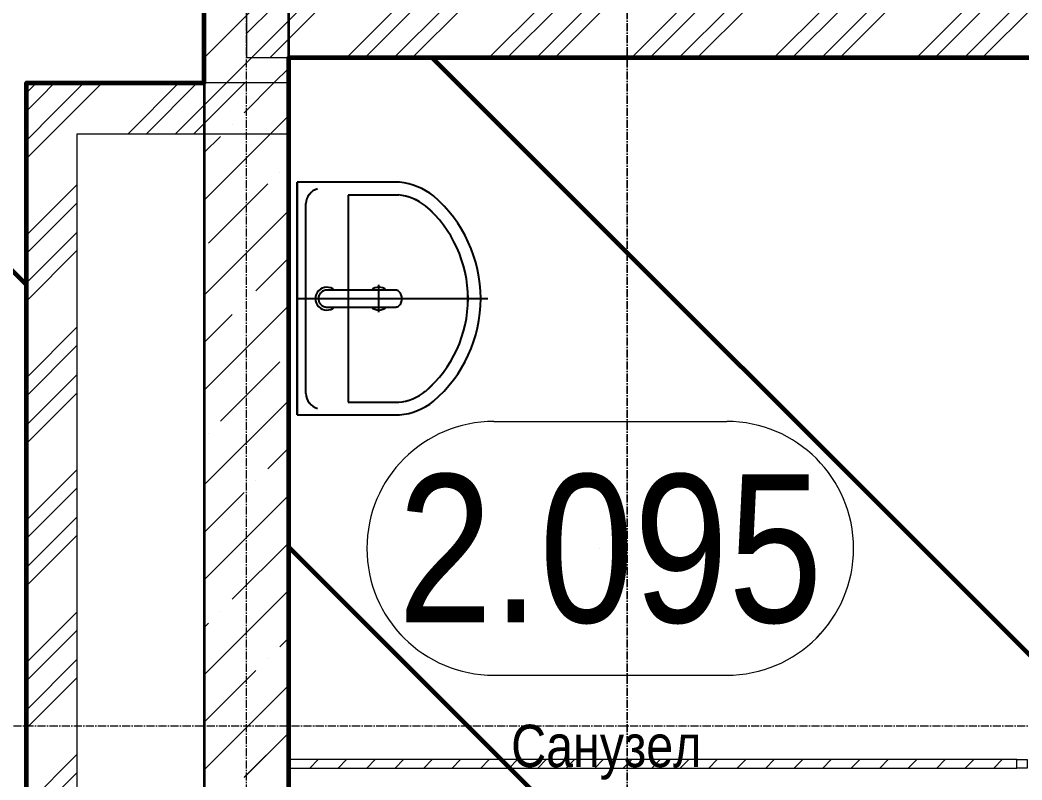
# Model space of a CAD drawing. Header units: millimetres. Extents: x 470010 to 1231400, y -134005 to 421770.
# Drawn here: x 699939 to 702306, y -8839 to -7043 of the extents above; entities that cross this region are included whole.
import ezdxf
from ezdxf.enums import TextEntityAlignment as Align

# ---------------------------------------------------------------- set-up
doc = ezdxf.new("R2010")
doc.units = ezdxf.units.MM
doc.linetypes.add('CENTER2', pattern=[28.575, 19.05, -3.175, 3.175, -3.175])
doc.layers.get('Defpoints').update_dxf_attribs({"color": 140})
for name, color, linetype, lineweight in [('0) шп потолок', 3, 'Continuous', 60), ('АР_Area', 5, 'Continuous', 5), ('АР_Стены ГКЛ', 1, 'Continuous', 15), ('АР_Стены ЖБ', 7, 'Continuous', 35), ('АР_Стены кирпич', 32, 'Continuous', 20), ('АР_Штриховка', 8, 'Continuous', 0), ('Двери кабины', 252, 'Continuous', 0)]:
    doc.layers.add(name, color=color, linetype=linetype, lineweight=lineweight)
doc.layers.add('РД_Оси_100', color=7, linetype='Continuous', lineweight=0, true_color=0x525252)
doc.styles.add('style1', font='ARIALN.TTF')

# ---------------------------------------------------------------- blocks, each defined once
blk = doc.blocks.new('СОШ_2200_АР_ОСИ_М100_28.05.24')
at = {"layer": 'РД_Оси_100', "color": 251, "linetype": 'CENTER2', "true_color": 0x636466}
for p, q in [((27600, -6155), (27600, 139938.679)), ((-5954.958, 84900), (119910, 84900))]:
    blk.add_line(p, q, dxfattribs=at)
blk.add_lwpolyline([(28500, -6155), (28500, 139938.679)], dxfattribs=at)
blk = doc.blocks.new('MOK-МаркаПом_овал_ареал')
for p, q in [((-2.75, 3), (2.75, 3)), ((-2.75, -3), (2.75, -3))]:
    blk.add_line(p, q)
for centre, radius, start, end in [((-2.75, 0), 3, 90, 270), ((2.75, 0), 3, 270, 90), ((-3.75, 0), 3.5, 0, 0.001)]:
    blk.add_arc(centre, radius, start, end)
at = {"color": 0, "style": 'style1'}
blk.add_attdef('АР-ПОМЕЩЕНИЕ:НОМЕР', text='', height=3.5, dxfattribs=at).set_placement((0, 0), align=Align.MIDDLE)
at = {"layer": 'Defpoints', "color": 2, "style": 'style1'}
blk.add_attdef('АР-ПОМЕЩЕНИЕ:НАИМЕНОВАНИЕ', text='', height=1, dxfattribs=at).set_placement((-0.094, -4.814), align=Align.MIDDLE)
blk = doc.blocks.new('A$C9108343f')
at = {"layer": 'АР_Штриховка', "linetype": 'Continuous', "lineweight": 0, "true_color": 0x000000}
h = blk.add_hatch(dxfattribs=at)
h.set_pattern_fill('ANSI32', color=18, scale=25, angle=360, style=0)
h.set_pattern_definition([(45, (-63444.08, -115658.25), (-168.3798, 168.3798), []), (45, (-63331.83, -115658.25), (-168.3798, 168.3798), [])])
h.paths.add_polyline_path([(37705, 93235), (37705, 93355), (37375, 93355), (37295, 93325), (37255, 93235)], flags=0)
h.paths.add_polyline_path([(37255, 93235), (37295, 93325), (37255, 93355), (34755, 93355), (34755, 93235)], flags=0)
h = blk.add_hatch(dxfattribs=at)
h.set_pattern_fill('ANSI32', color=18, scale=25, angle=-360, style=0)
h.set_pattern_definition([(45, (-63444.08, -115658.25), (-168.3798, 168.3798), []), (45, (-63331.83, -115658.25), (-168.3798, 168.3798), [])])
h.paths.add_polyline_path([(34355, 93055), (34235, 93175), (34235, 90155), (34275, 90125), (34355, 90155)], flags=0)
h = blk.add_hatch(dxfattribs=at)
h.set_pattern_fill('ANSI32', color=18, scale=25, style=0)
h.set_pattern_definition([(45, (-63444.08, -115658.25), (-168.3798, 168.3798), []), (45, (-63331.83, -115658.25), (-168.3798, 168.3798), [])])
h.paths.add_polyline_path([(34855, 93055), (34855, 93175), (34235, 93175), (34355, 93055)], flags=0)
h = blk.add_hatch(dxfattribs=at)
h.set_pattern_fill('ANSI31', color=18, scale=15, style=0)
h.set_pattern_definition([(45, (-63444.083, -115658.25), (-33.67596, 33.67596), [])])
h.paths.add_polyline_path([(34855, 91575), (34855, 91555), (36575, 91555), (36575, 91575)], flags=0)
h.paths.add_polyline_path([(37325, 91575), (37325, 91555), (37625, 91555), (37625, 91575)], flags=0)
at = {"color": 18, "true_color": 0x000000}
for p, q in [((34875, 92390), (34875, 92940)), ((35116.7, 92940), (34875, 92940)), ((34875, 92940), (34875, 92390)), ((34875, 92390), (34875, 92940)), ((35116.7, 92940), (34875, 92940)), ((34875, 92940), (34875, 92390)), ((35115.2, 92910), (34995, 92910)), ((34995, 92910), (34995, 92420)), ((35115.2, 92910), (34995, 92910)), ((34995, 92910), (34995, 92420)), ((34895, 92440.3), (34895, 92889.7)), ((34895, 92440.3), (34895, 92889.7)), ((34995, 92420), (35115.2, 92420)), ((34995, 92420), (35115.2, 92420)), ((34875, 92390), (35116.7, 92390)), ((34875, 92390), (35116.7, 92390))]:
    blk.add_line(p, q, dxfattribs=at)
for centre, radius, start, end in [((34934.5, 92886.7), 39.7, 106.881, 175.6479), ((34934.5, 92886.7), 39.7, 106.881, 175.6479), ((35101.7, 92787.1), 153.6, 51.7332, 84.3781), ((35101.7, 92787.1), 153.6, 51.7332, 84.3781), ((35101.7, 92787.1), 123.6, 51.7332, 84.3781), ((35101.7, 92787.1), 123.6, 51.7332, 84.3781), ((34988.8, 92665), 319.7, 310.5997, 49.4003), ((34988.8, 92665), 319.7, 310.5997, 49.4003), ((34988.8, 92665), 289.7, 310.7241, 49.2759), ((34988.8, 92665), 289.7, 310.7241, 49.2759), ((34945, 92665), 27, 47.7946, 312.2054), ((34945, 92665), 27, 47.7946, 312.2054), ((35068, 92665), 27, 47.7946, 132.2054), ((35068, 92665), 27, 47.7946, 132.2054), ((35068, 92665), 27, 227.7946, 312.2054), ((35068, 92665), 27, 227.7946, 312.2054), ((34934.5, 92443.3), 39.7, 184.3521, 253.119), ((34934.5, 92443.3), 39.7, 184.3521, 253.119), ((35101.7, 92542.9), 123.6, 275.6219, 308.2668), ((35101.7, 92542.9), 123.6, 275.6219, 308.2668), ((35101.7, 92542.9), 153.6, 275.6219, 308.2668), ((35101.7, 92542.9), 153.6, 275.6219, 308.2668)]:
    blk.add_arc(centre, radius, start, end, dxfattribs=at)
blk.add_open_spline([(35107.3, 92685), (35108.1, 92685), (35108.9, 92684.9), (35110.6, 92684.6), (35111.4, 92684.3), (35113, 92683.6), (35113.8, 92683.1), (35115.6, 92681.8), (35116.7, 92680.7), (35118.5, 92678.4), (35119.3, 92677.2), (35120.6, 92674.4), (35121.1, 92673), (35121.8, 92670.2), (35122, 92668.7), (35122.2, 92666.6), (35122.3, 92665.8), (35122.3, 92664.4), (35122.2, 92663.7), (35122.1, 92662.3), (35122.1, 92661.5), (35121.7, 92659.1), (35121.2, 92657.3), (35119.9, 92653.9), (35119, 92652.3), (35117.1, 92649.7), (35116.1, 92648.7), (35113.9, 92646.9), (35112.7, 92646.2), (35110.4, 92645.4), (35109.3, 92645.1), (35108.1, 92645), (35108, 92645), (35107.7, 92645), (35107.7, 92645), (35107.5, 92645), (35107.4, 92645), (35107.3, 92645), (35107.3, 92645), (35107.3, 92645), (35107.2, 92645), (35107.2, 92645), (35107.2, 92645), (35107.1, 92645), (35107.1, 92645), (35106.9, 92645), (35106.8, 92645), (35106.6, 92645), (35106.4, 92645), (35105.9, 92645), (35105.5, 92645), (35104.5, 92645), (35103.8, 92645), (35101.6, 92645), (35100.2, 92645), (35095.8, 92645), (35092.8, 92645), (35083.7, 92645), (35077.4, 92645), (35057.6, 92645), (35043.5, 92645), (35025.2, 92645), (35022, 92645), (35012.3, 92645), (35005.6, 92645), (34985.1, 92645), (34970.8, 92645), (34952.8, 92645), (34949.7, 92645), (34946.4, 92645), (34946.2, 92645), (34945.9, 92645), (34945.7, 92645), (34945.5, 92645), (34945.4, 92645), (34945.2, 92645), (34945.2, 92645), (34945.1, 92645), (34945, 92645), (34945, 92645), (34945, 92645), (34945, 92645), (34944.9, 92645), (34944.9, 92645), (34944.9, 92645), (34944.9, 92645), (34944.9, 92645), (34944.8, 92645), (34944.8, 92645), (34944.7, 92645), (34944.6, 92645), (34944.4, 92645), (34944.3, 92645), (34943.9, 92645), (34943.6, 92645), (34942.7, 92645.1), (34942.2, 92645.2), (34940.5, 92645.5), (34939.3, 92645.8), (34937, 92646.6), (34935.9, 92647.1), (34933.7, 92648.4), (34932.7, 92649.2), (34930.8, 92650.9), (34929.9, 92651.8), (34928.3, 92653.8), (34927.7, 92654.9), (34926.5, 92657.1), (34926.1, 92658.3), (34925.4, 92660.6), (34925.2, 92661.7), (34925, 92663.5), (34925, 92664.1), (34925, 92665.1), (34925, 92665.4), (34925, 92666.2), (34925, 92666.6), (34925.1, 92667.7), (34925.2, 92668.5), (34925.7, 92670.7), (34926.2, 92672.2), (34927.6, 92675.1), (34928.5, 92676.4), (34930.5, 92678.9), (34931.7, 92680.1), (34934.3, 92682), (34935.7, 92682.8), (34938.6, 92684), (34940.1, 92684.5), (34941.8, 92684.8), (34942.1, 92684.8), (34942.8, 92684.9), (34943.3, 92684.9), (34943.8, 92685), (34944, 92685), (34944.3, 92685), (34944.5, 92685), (34944.8, 92685), (34944.9, 92685), (34945, 92685), (34945, 92685), (34945, 92685), (34945, 92685), (34945, 92685), (34945, 92685), (34945.1, 92685), (34945.1, 92685), (34945.3, 92685), (34945.4, 92685), (34945.6, 92685), (34945.8, 92685), (34946.3, 92685), (34946.6, 92685), (34947.6, 92685), (34948.3, 92685), (34950.3, 92685), (34951.7, 92685), (34955.7, 92685), (34958.3, 92685), (34966.2, 92685), (34971.4, 92685), (34986.6, 92685), (34996.5, 92685), (35024.9, 92685), (35042.5, 92685), (35076.5, 92685), (35092.7, 92685), (35107.3, 92685)], degree=3, knots=[0, 0, 0, 0, 0.153365, 0.153365, 0.30673, 0.30673, 0.460095, 0.460095, 0.703256, 0.703256, 0.946417, 0.946417, 1.189578, 1.189578, 1.432739, 1.432739, 1.565545, 1.565545, 1.691125, 1.691125, 1.816705, 1.816705, 2.111192, 2.111192, 2.405679, 2.405679, 2.645118, 2.645118, 2.884557, 2.884557, 3.077844, 3.077844, 3.107789, 3.107789, 3.118001, 3.118001, 3.138423, 3.138423, 3.141442, 3.141442, 3.141976, 3.141976, 3.142511, 3.142511, 3.143579, 3.143579, 3.145716, 3.145716, 3.14999, 3.14999, 3.158538, 3.158538, 3.175635, 3.175635, 3.209827, 3.209827, 3.278213, 3.278213, 3.414983, 3.414983, 3.688524, 3.688524, 3.745517, 3.745517, 3.859502, 3.859502, 4.087472, 4.087472, 4.133346, 4.133346, 4.136438, 4.136438, 4.138418, 4.138418, 4.140015, 4.140015, 4.140937, 4.140937, 4.141313, 4.141313, 4.141684, 4.141684, 4.142394, 4.142394, 4.143815, 4.143815, 4.146658, 4.146658, 4.152342, 4.152342, 4.163711, 4.163711, 4.186448, 4.186448, 4.231923, 4.231923, 4.322872, 4.322872, 4.504772, 4.504772, 4.686671, 4.686671, 4.86857, 4.86857, 5.05047, 5.05047, 5.232369, 5.232369, 5.414268, 5.414268, 5.596168, 5.596168, 5.695139, 5.695139, 5.756437, 5.756437, 5.817734, 5.817734, 5.940329, 5.940329, 6.172478, 6.172478, 6.404627, 6.404627, 6.636776, 6.636776, 6.868925, 6.868925, 7.101074, 7.101074, 7.139346, 7.139346, 7.215891, 7.215891, 7.233819, 7.233819, 7.269676, 7.269676, 7.283061, 7.283061, 7.283218, 7.283218, 7.283375, 7.283375, 7.28369, 7.28369, 7.28432, 7.28432, 7.285579, 7.285579, 7.288098, 7.288098, 7.293136, 7.293136, 7.303211, 7.303211, 7.323361, 7.323361, 7.363661, 7.363661, 7.444261, 7.444261, 7.605462, 7.605462, 7.927863, 7.927863, 8.283185, 8.283185, 8.283185, 8.283185], dxfattribs=at)
blk.add_open_spline([(35107.3, 92685), (35108.1, 92685), (35108.9, 92684.9), (35110.6, 92684.6), (35111.4, 92684.3), (35113, 92683.6), (35113.8, 92683.1), (35115.6, 92681.8), (35116.7, 92680.7), (35118.5, 92678.4), (35119.3, 92677.2), (35120.6, 92674.4), (35121.1, 92673), (35121.8, 92670.2), (35122, 92668.7), (35122.2, 92666.6), (35122.3, 92665.8), (35122.3, 92664.4), (35122.2, 92663.7), (35122.1, 92662.3), (35122.1, 92661.5), (35121.7, 92659.1), (35121.2, 92657.3), (35119.9, 92653.9), (35119, 92652.3), (35117.1, 92649.7), (35116.1, 92648.7), (35113.9, 92646.9), (35112.7, 92646.2), (35110.4, 92645.4), (35109.3, 92645.1), (35108.1, 92645), (35108, 92645), (35107.7, 92645), (35107.7, 92645), (35107.5, 92645), (35107.4, 92645), (35107.3, 92645), (35107.3, 92645), (35107.3, 92645), (35107.2, 92645), (35107.2, 92645), (35107.2, 92645), (35107.1, 92645), (35107.1, 92645), (35106.9, 92645), (35106.8, 92645), (35106.6, 92645), (35106.4, 92645), (35105.9, 92645), (35105.5, 92645), (35104.5, 92645), (35103.8, 92645), (35101.6, 92645), (35100.2, 92645), (35095.8, 92645), (35092.8, 92645), (35083.7, 92645), (35077.4, 92645), (35057.6, 92645), (35043.5, 92645), (35025.2, 92645), (35022, 92645), (35012.3, 92645), (35005.6, 92645), (34985.1, 92645), (34970.8, 92645), (34952.8, 92645), (34949.7, 92645), (34946.4, 92645), (34946.2, 92645), (34945.9, 92645), (34945.7, 92645), (34945.5, 92645), (34945.4, 92645), (34945.2, 92645), (34945.2, 92645), (34945.1, 92645), (34945, 92645), (34945, 92645), (34945, 92645), (34945, 92645), (34944.9, 92645), (34944.9, 92645), (34944.9, 92645), (34944.9, 92645), (34944.9, 92645), (34944.8, 92645), (34944.8, 92645), (34944.7, 92645), (34944.6, 92645), (34944.4, 92645), (34944.3, 92645), (34943.9, 92645), (34943.6, 92645), (34942.7, 92645.1), (34942.2, 92645.2), (34940.5, 92645.5), (34939.3, 92645.8), (34937, 92646.6), (34935.9, 92647.1), (34933.7, 92648.4), (34932.7, 92649.2), (34930.8, 92650.9), (34929.9, 92651.8), (34928.3, 92653.8), (34927.7, 92654.9), (34926.5, 92657.1), (34926.1, 92658.3), (34925.4, 92660.6), (34925.2, 92661.7), (34925, 92663.5), (34925, 92664.1), (34925, 92665.1), (34925, 92665.4), (34925, 92666.2), (34925, 92666.6), (34925.1, 92667.7), (34925.2, 92668.5), (34925.7, 92670.7), (34926.2, 92672.2), (34927.6, 92675.1), (34928.5, 92676.4), (34930.5, 92678.9), (34931.7, 92680.1), (34934.3, 92682), (34935.7, 92682.8), (34938.6, 92684), (34940.1, 92684.5), (34941.8, 92684.8), (34942.1, 92684.8), (34942.8, 92684.9), (34943.3, 92684.9), (34943.8, 92685), (34944, 92685), (34944.3, 92685), (34944.5, 92685), (34944.8, 92685), (34944.9, 92685), (34945, 92685), (34945, 92685), (34945, 92685), (34945, 92685), (34945, 92685), (34945, 92685), (34945.1, 92685), (34945.1, 92685), (34945.3, 92685), (34945.4, 92685), (34945.6, 92685), (34945.8, 92685), (34946.3, 92685), (34946.6, 92685), (34947.6, 92685), (34948.3, 92685), (34950.3, 92685), (34951.7, 92685), (34955.7, 92685), (34958.3, 92685), (34966.2, 92685), (34971.4, 92685), (34986.6, 92685), (34996.5, 92685), (35024.9, 92685), (35042.5, 92685), (35076.5, 92685), (35092.7, 92685), (35107.3, 92685)], degree=3, knots=[0, 0, 0, 0, 0.153365, 0.153365, 0.30673, 0.30673, 0.460095, 0.460095, 0.703256, 0.703256, 0.946417, 0.946417, 1.189578, 1.189578, 1.432739, 1.432739, 1.565545, 1.565545, 1.691125, 1.691125, 1.816705, 1.816705, 2.111192, 2.111192, 2.405679, 2.405679, 2.645118, 2.645118, 2.884557, 2.884557, 3.077844, 3.077844, 3.107789, 3.107789, 3.118001, 3.118001, 3.138423, 3.138423, 3.141442, 3.141442, 3.141976, 3.141976, 3.142511, 3.142511, 3.143579, 3.143579, 3.145716, 3.145716, 3.14999, 3.14999, 3.158538, 3.158538, 3.175635, 3.175635, 3.209827, 3.209827, 3.278213, 3.278213, 3.414983, 3.414983, 3.688524, 3.688524, 3.745517, 3.745517, 3.859502, 3.859502, 4.087472, 4.087472, 4.133346, 4.133346, 4.136438, 4.136438, 4.138418, 4.138418, 4.140015, 4.140015, 4.140937, 4.140937, 4.141313, 4.141313, 4.141684, 4.141684, 4.142394, 4.142394, 4.143815, 4.143815, 4.146658, 4.146658, 4.152342, 4.152342, 4.163711, 4.163711, 4.186448, 4.186448, 4.231923, 4.231923, 4.322872, 4.322872, 4.504772, 4.504772, 4.686671, 4.686671, 4.86857, 4.86857, 5.05047, 5.05047, 5.232369, 5.232369, 5.414268, 5.414268, 5.596168, 5.596168, 5.695139, 5.695139, 5.756437, 5.756437, 5.817734, 5.817734, 5.940329, 5.940329, 6.172478, 6.172478, 6.404627, 6.404627, 6.636776, 6.636776, 6.868925, 6.868925, 7.101074, 7.101074, 7.139346, 7.139346, 7.215891, 7.215891, 7.233819, 7.233819, 7.269676, 7.269676, 7.283061, 7.283061, 7.283218, 7.283218, 7.283375, 7.283375, 7.28369, 7.28369, 7.28432, 7.28432, 7.285579, 7.285579, 7.288098, 7.288098, 7.293136, 7.293136, 7.303211, 7.303211, 7.323361, 7.323361, 7.363661, 7.363661, 7.444261, 7.444261, 7.605462, 7.605462, 7.927863, 7.927863, 8.283185, 8.283185, 8.283185, 8.283185], dxfattribs=at)
at = {"layer": '0) шп потолок'}
for points in [[(31555, 95155), (31555, 90155), (34235, 90155), (34235, 93175), (34655, 93175), (34655, 93755), (34555, 93755), (34565, 94155), (34955, 94155), (34955, 94075), (37375, 94075), (37375, 93355), (37705, 93355), (37705, 93235)], [(52415, 90055.3), (47005, 90055), (47003.9, 90205), (46505, 90205), (46505, 90055), (41005, 90043.2), (41005, 90205), (40505, 90205), (40505, 90055), (34955, 90055), (34955, 90205), (34855, 90205), (34855, 93235), (37705, 93235)]]:
    blk.add_lwpolyline(points, dxfattribs=at)
at = {"layer": 'Defpoints', "color": 18, "true_color": 0x000000}
for p, q in [((35068, 92632.6), (35068, 92697.4)), ((35068, 92632.6), (35068, 92697.4)), ((34875, 92665), (35325, 92665)), ((34875, 92665), (35325, 92665))]:
    blk.add_line(p, q, dxfattribs=at)
at = {"layer": 'АР_Стены ГКЛ', "color": 18, "linetype": 'Continuous', "lineweight": 15, "true_color": 0x000000}
for p, q in [((34855, 91575), (34855, 91555)), ((36575, 91575), (34855, 91575)), ((36575, 91555), (36575, 91575)), ((34855, 91555), (36575, 91555))]:
    blk.add_line(p, q, dxfattribs=at)
at = {"layer": 'АР_Стены ЖБ', "color": 18, "linetype": 'Continuous', "lineweight": 35, "true_color": 0x000000}
for p, q in [((34655, 93355), (34655, 93175)), ((34855, 93175), (34855, 93355)), ((34655, 93175), (34655, 90205)), ((34855, 90205), (34855, 93175))]:
    blk.add_line(p, q, dxfattribs=at)
at = {"layer": 'АР_Стены кирпич', "color": 18, "linetype": 'Continuous', "lineweight": 20, "true_color": 0x000000}
for p, q in [((34755, 93355), (34755, 93235)), ((34755, 93235), (37255, 93235)), ((34235, 93175), (34235, 90155)), ((34855, 93175), (34235, 93175)), ((34855, 93055), (34855, 93175)), ((34355, 90155), (34355, 93055)), ((34355, 93055), (34855, 93055))]:
    blk.add_line(p, q, dxfattribs=at)
at = {"layer": 'АР_Штриховка', "color": 18, "linetype": 'Continuous', "lineweight": 5, "true_color": 0x000000}
for p, q in [((34655, 93234.7), (34775.3, 93355)), ((34707.5, 93175), (34855, 93322.4)), ((34819.8, 93175), (34855, 93210.2)), ((34655, 93122.4), (34707.5, 93175)), ((34749.4, 93104.6), (34819.8, 93175)), ((34655, 92897.9), (34855, 93097.9)), ((34721.3, 93076.6), (34721.3, 93076.6)), ((34655, 93010.2), (34693.3, 93048.5)), ((34833.6, 92964.3), (34833.6, 92964.3)), ((34665.2, 92795.9), (34805.5, 92936.3)), ((34655, 92673.4), (34855, 92873.4)), ((34777.5, 92683.7), (34855, 92761.2)), ((34655, 92448.9), (34855, 92648.9)), ((34749.4, 92655.6), (34749.4, 92655.6)), ((34655, 92561.2), (34721.3, 92627.6)), ((34693.3, 92375), (34833.6, 92515.3)), ((34655, 92224.4), (34855, 92424.4)), ((34665.2, 92346.9), (34665.2, 92346.9)), ((34805.5, 92262.7), (34855, 92312.2)), ((34777.5, 92234.7), (34777.5, 92234.7)), ((34655, 92112.2), (34749.4, 92206.6)), ((34655, 91999.9), (34855, 92199.9)), ((34721.3, 91954), (34855, 92087.7)), ((34655, 91775.4), (34855, 91975.4)), ((34693.3, 91926), (34693.3, 91926)), ((34655, 91887.7), (34665.2, 91897.9)), ((34833.6, 91841.8), (34855, 91863.2)), ((34805.5, 91813.7), (34805.5, 91813.7)), ((34655, 91663.2), (34777.5, 91785.7)), ((34655, 91550.9), (34855, 91750.9)), ((34749.4, 91533.1), (34855, 91638.6))]:
    blk.add_line(p, q, dxfattribs=at)
at = {"layer": 'Двери кабины', "color": 18, "linetype": 'Continuous', "lineweight": 0, "true_color": 0x000000}
blk.add_lwpolyline([(36600, 91555), (36575, 91555), (36575, 91575), (36600, 91575)], close=True, dxfattribs=at)
at = {"layer": 'АР_Area', "color": 18, "linetype": 'Continuous', "lineweight": 15, "true_color": 0x000000, "xscale": 100, "yscale": 100, "zscale": 100}
blk.add_blockref('MOK-МаркаПом_овал_ареал', (35614.7, 92074.5), dxfattribs=at).add_auto_attribs({'АР-ПОМЕЩЕНИЕ:НОМЕР': '2.095', 'АР-ПОМЕЩЕНИЕ:НАИМЕНОВАНИЕ': 'Санузел'})
at = {"layer": 'РД_Оси_100'}
blk.add_blockref('СОШ_2200_АР_ОСИ_М100_28.05.24', (7155, 6755), dxfattribs=at)
at = {"layer": 'Defpoints', "color": 18, "true_color": 0x000000, "style": 'style1'}
for p in [(143949.3, 316089.1), (143975, 281639.5), (143890.4, 273244.7), (143840, 264276.8), (143967.8, 254892.4), (12252, 104178.1), (12382.6, 96023.1)]:
    blk.add_attdef('АР-ПОМЕЩЕНИЕ:НАИМЕНОВАНИЕ', text='', height=100, dxfattribs=at).set_placement(p, align=Align.MIDDLE)
at = {"layer": 'Defpoints', "color": 18, "true_color": 0x000000, "style": 'style1', "flags": 8}
for p in [(143951.3, 279099.1), (143848.3, 269251.1), (143875.3, 260094.2), (144049.7, 250824.7), (163419.3, 238153.4), (155897.5, 237966), (183037.2, 237966), (143342.9, 237876.2)]:
    blk.add_attdef('АР-ПОМЕЩЕНИЕ:НАИМЕНОВАНИЕ', text='', height=100, dxfattribs=at).set_placement(p, align=Align.MIDDLE)

msp = doc.modelspace()

# ---------------------------------------------------------------- hatches: boundary and pattern name
at = {"layer": '0) шп потолок', "true_color": 0xf26722}
h = msp.add_hatch(dxfattribs=at)
h.set_pattern_fill('ANSI31', color=30, scale=333, angle=90)
h.paths.add_polyline_path([(699953.57, -7191.242), (700373.57, -7191.242), (700373.57, -6611.242), (700273.57, -6611.242), (700273.57, -6211.242), (700473.57, -6211.242), (700473.57, -5211.242), (697273.57, -5211.242), (697273.57, -10211.242), (699953.57, -10211.242)])
h = msp.add_hatch(dxfattribs=at)
h.set_pattern_fill('ANSI31', color=30, scale=333, angle=90)
h.paths.add_polyline_path([(703343.573, -8431.242), (703343.573, -7331.242), (703343.573, -7131.242), (702973.57, -7131.242), (700573.57, -7131.242), (700573.57, -10161.242), (700673.57, -10161.242), (700673.57, -10311.241), (703343.573, -10311.241)])
at = {"layer": 'АР_Штриховка', "linetype": 'Continuous', "lineweight": 0, "true_color": 0x000000}
h = msp.add_hatch(dxfattribs=at)
h.set_pattern_fill('ANSI32', color=18, scale=25, angle=360, style=0)
h.set_pattern_definition([(45, (602274.53, -216024.5), (-168.3798, 168.3798), []), (45, (602386.78, -216024.5), (-168.3798, 168.3798), [])])
h.paths.add_polyline_path([(703423.573, -7131.242), (703423.573, -7011.242), (703093.57, -7011.242), (703013.57, -7041.242), (702973.57, -7131.242)], flags=0)
h.paths.add_polyline_path([(702973.57, -7131.242), (703013.57, -7041.242), (702973.57, -7011.242), (700473.57, -7011.242), (700473.57, -7131.242)], flags=0)
h = msp.add_hatch(dxfattribs=at)
h.set_pattern_fill('ANSI32', color=18, scale=25, angle=-360, style=0)
h.set_pattern_definition([(45, (602274.53, -216024.5), (-168.3798, 168.3798), []), (45, (602386.78, -216024.5), (-168.3798, 168.3798), [])])
h.paths.add_polyline_path([(700073.57, -7311.242), (699953.57, -7191.242), (699953.57, -10211.242), (699993.57, -10241.242), (700073.57, -10211.242)], flags=0)
h = msp.add_hatch(dxfattribs=at)
h.set_pattern_fill('ANSI32', color=18, scale=25, style=0)
h.set_pattern_definition([(45, (602274.53, -216024.5), (-168.3798, 168.3798), []), (45, (602386.78, -216024.5), (-168.3798, 168.3798), [])])
h.paths.add_polyline_path([(700573.57, -7311.242), (700573.57, -7191.242), (699953.57, -7191.242), (700073.57, -7311.242)], flags=0)

# ---------------------------------------------------------------- linework, layer by layer
at = {"color": 18, "true_color": 0x000000}
for p, q in [((700593.57, -7976.242), (700593.57, -7426.242)), ((700835.322, -7426.242), (700593.57, -7426.242)), ((700593.57, -7426.242), (700593.57, -7976.242)), ((700593.57, -7976.242), (700593.57, -7426.242)), ((700835.322, -7426.242), (700593.57, -7426.242)), ((700593.57, -7426.242), (700593.57, -7976.242)), ((700833.769, -7456.242), (700713.57, -7456.242)), ((700713.57, -7456.242), (700713.57, -7946.242)), ((700833.769, -7456.242), (700713.57, -7456.242)), ((700713.57, -7456.242), (700713.57, -7946.242)), ((700613.57, -7925.916), (700613.57, -7476.568)), ((700613.57, -7925.916), (700613.57, -7476.568)), ((700713.57, -7946.242), (700833.769, -7946.242)), ((700713.57, -7946.242), (700833.769, -7946.242)), ((700593.57, -7976.242), (700835.322, -7976.242)), ((700593.57, -7976.242), (700835.322, -7976.242))]:
    msp.add_line(p, q, dxfattribs=at)
for centre, radius, start, end in [((700820.272, -7579.137), 153.634, 51.733153, 84.378131), ((700820.272, -7579.137), 153.634, 51.733153, 84.378131), ((700653.152, -7479.581), 39.697, 106.881039, 175.647884), ((700653.152, -7479.581), 39.697, 106.881039, 175.647884), ((700820.272, -7579.137), 123.634, 51.733153, 84.378131), ((700820.272, -7579.137), 123.634, 51.733153, 84.378131), ((700707.38, -7701.242), 319.685, 310.599722, 49.400278), ((700707.38, -7701.242), 319.685, 310.599722, 49.400278), ((700707.38, -7701.242), 289.685, 310.724125, 49.275875), ((700707.38, -7701.242), 289.685, 310.724125, 49.275875), ((700663.57, -7701.242), 27, 47.794554, 312.205446), ((700663.57, -7701.242), 27, 47.794554, 312.205446), ((700786.57, -7701.242), 27, 47.794554, 132.205446), ((700786.57, -7701.242), 27, 47.794554, 132.205446), ((700786.57, -7701.242), 27, 227.794554, 312.205446), ((700786.57, -7701.242), 27, 227.794554, 312.205446), ((700653.152, -7922.903), 39.697, 184.352116, 253.118961), ((700653.152, -7922.903), 39.697, 184.352116, 253.118961), ((700820.272, -7823.347), 123.634, 275.621869, 308.266847), ((700820.272, -7823.347), 123.634, 275.621869, 308.266847), ((700820.272, -7823.347), 153.634, 275.621869, 308.266847), ((700820.272, -7823.347), 153.634, 275.621869, 308.266847)]:
    msp.add_arc(centre, radius, start, end, dxfattribs=at)
msp.add_open_spline([(700825.876, -7681.242), (700826.681, -7681.242), (700827.51, -7681.327), (700829.166, -7681.681), (700829.991, -7681.951), (700831.592, -7682.67), (700832.366, -7683.118), (700834.258, -7684.473), (700835.311, -7685.496), (700837.142, -7687.804), (700837.921, -7689.089), (700839.199, -7691.796), (700839.696, -7693.217), (700840.426, -7696.077), (700840.658, -7697.515), (700840.842, -7699.673), (700840.874, -7700.423), (700840.878, -7701.848), (700840.854, -7702.551), (700840.748, -7703.987), (700840.665, -7704.716), (700840.28, -7707.174), (700839.829, -7708.93), (700838.515, -7712.305), (700837.652, -7713.924), (700835.722, -7716.532), (700834.722, -7717.583), (700832.501, -7719.33), (700831.278, -7720.024), (700828.98, -7720.874), (700827.925, -7721.108), (700826.731, -7721.212), (700826.571, -7721.223), (700826.358, -7721.232), (700826.303, -7721.234), (700826.141, -7721.24), (700826.033, -7721.242), (700825.91, -7721.242), (700825.894, -7721.242), (700825.876, -7721.242), (700825.851, -7721.242), (700825.807, -7721.242), (700825.785, -7721.242), (700825.72, -7721.242), (700825.676, -7721.242), (700825.545, -7721.242), (700825.457, -7721.242), (700825.195, -7721.242), (700825.019, -7721.242), (700824.492, -7721.242), (700824.14, -7721.242), (700823.08, -7721.242), (700822.37, -7721.242), (700820.228, -7721.242), (700818.784, -7721.242), (700814.406, -7721.242), (700811.426, -7721.242), (700802.299, -7721.242), (700795.968, -7721.242), (700776.229, -7721.242), (700762.081, -7721.242), (700743.788, -7721.242), (700740.59, -7721.242), (700730.87, -7721.242), (700724.218, -7721.242), (700703.745, -7721.242), (700689.41, -7721.242), (700671.363, -7721.242), (700668.312, -7721.242), (700665.026, -7721.242), (700664.818, -7721.242), (700664.477, -7721.242), (700664.344, -7721.242), (700664.103, -7721.242), (700663.996, -7721.242), (700663.826, -7721.242), (700663.764, -7721.242), (700663.677, -7721.242), (700663.652, -7721.242), (700663.601, -7721.242), (700663.57, -7721.242), (700663.564, -7721.242), (700663.56, -7721.242), (700663.547, -7721.242), (700663.538, -7721.242), (700663.513, -7721.242), (700663.496, -7721.242), (700663.444, -7721.242), (700663.41, -7721.242), (700663.307, -7721.241), (700663.239, -7721.24), (700663.032, -7721.235), (700662.894, -7721.231), (700662.479, -7721.214), (700662.199, -7721.197), (700661.356, -7721.127), (700660.788, -7721.056), (700659.071, -7720.764), (700657.911, -7720.463), (700655.619, -7719.634), (700654.487, -7719.105), (700652.319, -7717.825), (700651.283, -7717.074), (700649.368, -7715.382), (700648.489, -7714.441), (700646.937, -7712.421), (700646.263, -7711.343), (700645.143, -7709.115), (700644.696, -7707.966), (700644.027, -7705.661), (700643.805, -7704.506), (700643.618, -7702.76), (700643.582, -7702.151), (700643.567, -7701.183), (700643.571, -7700.816), (700643.601, -7700.069), (700643.626, -7699.692), (700643.737, -7698.551), (700643.856, -7697.78), (700644.342, -7695.536), (700644.839, -7694.054), (700646.206, -7691.192), (700647.076, -7689.813), (700649.143, -7687.296), (700650.338, -7686.157), (700652.944, -7684.221), (700654.355, -7683.422), (700657.252, -7682.201), (700658.739, -7681.778), (700660.441, -7681.487), (700660.681, -7681.45), (700661.399, -7681.354), (700661.874, -7681.309), (700662.454, -7681.273), (700662.564, -7681.267), (700662.892, -7681.252), (700663.11, -7681.246), (700663.407, -7681.243), (700663.487, -7681.242), (700663.569, -7681.242), (700663.566, -7681.242), (700663.587, -7681.242), (700663.598, -7681.242), (700663.63, -7681.242), (700663.651, -7681.242), (700663.714, -7681.242), (700663.757, -7681.242), (700663.884, -7681.242), (700663.969, -7681.242), (700664.223, -7681.242), (700664.392, -7681.242), (700664.9, -7681.242), (700665.238, -7681.242), (700666.252, -7681.242), (700666.926, -7681.242), (700668.945, -7681.242), (700670.286, -7681.242), (700674.292, -7681.242), (700676.941, -7681.242), (700684.824, -7681.242), (700689.994, -7681.242), (700705.244, -7681.242), (700715.068, -7681.242), (700743.506, -7681.242), (700761.089, -7681.242), (700795.161, -7681.242), (700811.354, -7681.242), (700825.876, -7681.242)], degree=3, knots=[0, 0, 0, 0, 0.15336513, 0.15336513, 0.30673026, 0.30673026, 0.46009539, 0.46009539, 0.70325641, 0.70325641, 0.94641743, 0.94641743, 1.18957844, 1.18957844, 1.43273946, 1.43273946, 1.5655445, 1.5655445, 1.69112476, 1.69112476, 1.81670502, 1.81670502, 2.11119197, 2.11119197, 2.40567891, 2.40567891, 2.64511775, 2.64511775, 2.88455659, 2.88455659, 3.07784419, 3.07784419, 3.10778918, 3.10778918, 3.11800061, 3.11800061, 3.13842346, 3.13842346, 3.14144206, 3.14144206, 3.14197632, 3.14197632, 3.14251058, 3.14251058, 3.14357911, 3.14357911, 3.14571615, 3.14571615, 3.14999023, 3.14999023, 3.15853839, 3.15853839, 3.17563471, 3.17563471, 3.20982735, 3.20982735, 3.27821265, 3.27821265, 3.41498323, 3.41498323, 3.68852439, 3.68852439, 3.74551689, 3.74551689, 3.8595019, 3.8595019, 4.08747191, 4.08747191, 4.13334603, 4.13334603, 4.13643793, 4.13643793, 4.13841771, 4.13841771, 4.14001458, 4.14001458, 4.14093742, 4.14093742, 4.14131307, 4.14131307, 4.1416837, 4.1416837, 4.14239425, 4.14239425, 4.14381534, 4.14381534, 4.14665751, 4.14665751, 4.15234187, 4.15234187, 4.16371057, 4.16371057, 4.18644798, 4.18644798, 4.23192281, 4.23192281, 4.32287246, 4.32287246, 4.50477175, 4.50477175, 4.68667105, 4.68667105, 4.86857035, 4.86857035, 5.05046964, 5.05046964, 5.23236894, 5.23236894, 5.41426824, 5.41426824, 5.59616754, 5.59616754, 5.69513944, 5.69513944, 5.75643692, 5.75643692, 5.81773439, 5.81773439, 5.94032935, 5.94032935, 6.17247822, 6.17247822, 6.40462709, 6.40462709, 6.63677597, 6.63677597, 6.86892484, 6.86892484, 7.10107371, 7.10107371, 7.13934611, 7.13934611, 7.21589092, 7.21589092, 7.23381919, 7.23381919, 7.26967573, 7.26967573, 7.28306064, 7.28306064, 7.28321807, 7.28321807, 7.28337549, 7.28337549, 7.28369033, 7.28369033, 7.28432002, 7.28432002, 7.2855794, 7.2855794, 7.28809816, 7.28809816, 7.29313568, 7.29313568, 7.30321071, 7.30321071, 7.32336077, 7.32336077, 7.3636609, 7.3636609, 7.44426116, 7.44426116, 7.60546168, 7.60546168, 7.92786272, 7.92786272, 8.28318531, 8.28318531, 8.28318531, 8.28318531], dxfattribs=at)
msp.add_open_spline([(700825.876, -7681.242), (700826.681, -7681.242), (700827.51, -7681.327), (700829.166, -7681.681), (700829.991, -7681.951), (700831.592, -7682.67), (700832.366, -7683.118), (700834.258, -7684.473), (700835.311, -7685.496), (700837.142, -7687.804), (700837.921, -7689.089), (700839.199, -7691.796), (700839.696, -7693.217), (700840.426, -7696.077), (700840.658, -7697.515), (700840.842, -7699.673), (700840.874, -7700.423), (700840.878, -7701.848), (700840.854, -7702.551), (700840.748, -7703.987), (700840.665, -7704.716), (700840.28, -7707.174), (700839.829, -7708.93), (700838.515, -7712.305), (700837.652, -7713.924), (700835.722, -7716.532), (700834.722, -7717.583), (700832.501, -7719.33), (700831.278, -7720.024), (700828.98, -7720.874), (700827.925, -7721.108), (700826.731, -7721.212), (700826.571, -7721.223), (700826.358, -7721.232), (700826.303, -7721.234), (700826.141, -7721.24), (700826.033, -7721.242), (700825.91, -7721.242), (700825.894, -7721.242), (700825.876, -7721.242), (700825.851, -7721.242), (700825.807, -7721.242), (700825.785, -7721.242), (700825.72, -7721.242), (700825.676, -7721.242), (700825.545, -7721.242), (700825.457, -7721.242), (700825.195, -7721.242), (700825.019, -7721.242), (700824.492, -7721.242), (700824.14, -7721.242), (700823.08, -7721.242), (700822.37, -7721.242), (700820.228, -7721.242), (700818.784, -7721.242), (700814.406, -7721.242), (700811.426, -7721.242), (700802.299, -7721.242), (700795.968, -7721.242), (700776.229, -7721.242), (700762.081, -7721.242), (700743.788, -7721.242), (700740.59, -7721.242), (700730.87, -7721.242), (700724.218, -7721.242), (700703.745, -7721.242), (700689.41, -7721.242), (700671.363, -7721.242), (700668.312, -7721.242), (700665.026, -7721.242), (700664.818, -7721.242), (700664.477, -7721.242), (700664.344, -7721.242), (700664.103, -7721.242), (700663.996, -7721.242), (700663.826, -7721.242), (700663.764, -7721.242), (700663.677, -7721.242), (700663.652, -7721.242), (700663.601, -7721.242), (700663.57, -7721.242), (700663.564, -7721.242), (700663.56, -7721.242), (700663.547, -7721.242), (700663.538, -7721.242), (700663.513, -7721.242), (700663.496, -7721.242), (700663.444, -7721.242), (700663.41, -7721.242), (700663.307, -7721.241), (700663.239, -7721.24), (700663.032, -7721.235), (700662.894, -7721.231), (700662.479, -7721.214), (700662.199, -7721.197), (700661.356, -7721.127), (700660.788, -7721.056), (700659.071, -7720.764), (700657.911, -7720.463), (700655.619, -7719.634), (700654.487, -7719.105), (700652.319, -7717.825), (700651.283, -7717.074), (700649.368, -7715.382), (700648.489, -7714.441), (700646.937, -7712.421), (700646.263, -7711.343), (700645.143, -7709.115), (700644.696, -7707.966), (700644.027, -7705.661), (700643.805, -7704.506), (700643.618, -7702.76), (700643.582, -7702.151), (700643.567, -7701.183), (700643.571, -7700.816), (700643.601, -7700.069), (700643.626, -7699.692), (700643.737, -7698.551), (700643.856, -7697.78), (700644.342, -7695.536), (700644.839, -7694.054), (700646.206, -7691.192), (700647.076, -7689.813), (700649.143, -7687.296), (700650.338, -7686.157), (700652.944, -7684.221), (700654.355, -7683.422), (700657.252, -7682.201), (700658.739, -7681.778), (700660.441, -7681.487), (700660.681, -7681.45), (700661.399, -7681.354), (700661.874, -7681.309), (700662.454, -7681.273), (700662.564, -7681.267), (700662.892, -7681.252), (700663.11, -7681.246), (700663.407, -7681.243), (700663.487, -7681.242), (700663.569, -7681.242), (700663.566, -7681.242), (700663.587, -7681.242), (700663.598, -7681.242), (700663.63, -7681.242), (700663.651, -7681.242), (700663.714, -7681.242), (700663.757, -7681.242), (700663.884, -7681.242), (700663.969, -7681.242), (700664.223, -7681.242), (700664.392, -7681.242), (700664.9, -7681.242), (700665.238, -7681.242), (700666.252, -7681.242), (700666.926, -7681.242), (700668.945, -7681.242), (700670.286, -7681.242), (700674.292, -7681.242), (700676.941, -7681.242), (700684.824, -7681.242), (700689.994, -7681.242), (700705.244, -7681.242), (700715.068, -7681.242), (700743.506, -7681.242), (700761.089, -7681.242), (700795.161, -7681.242), (700811.354, -7681.242), (700825.876, -7681.242)], degree=3, knots=[0, 0, 0, 0, 0.15336513, 0.15336513, 0.30673026, 0.30673026, 0.46009539, 0.46009539, 0.70325641, 0.70325641, 0.94641743, 0.94641743, 1.18957844, 1.18957844, 1.43273946, 1.43273946, 1.5655445, 1.5655445, 1.69112476, 1.69112476, 1.81670502, 1.81670502, 2.11119197, 2.11119197, 2.40567891, 2.40567891, 2.64511775, 2.64511775, 2.88455659, 2.88455659, 3.07784419, 3.07784419, 3.10778918, 3.10778918, 3.11800061, 3.11800061, 3.13842346, 3.13842346, 3.14144206, 3.14144206, 3.14197632, 3.14197632, 3.14251058, 3.14251058, 3.14357911, 3.14357911, 3.14571615, 3.14571615, 3.14999023, 3.14999023, 3.15853839, 3.15853839, 3.17563471, 3.17563471, 3.20982735, 3.20982735, 3.27821265, 3.27821265, 3.41498323, 3.41498323, 3.68852439, 3.68852439, 3.74551689, 3.74551689, 3.8595019, 3.8595019, 4.08747191, 4.08747191, 4.13334603, 4.13334603, 4.13643793, 4.13643793, 4.13841771, 4.13841771, 4.14001458, 4.14001458, 4.14093742, 4.14093742, 4.14131307, 4.14131307, 4.1416837, 4.1416837, 4.14239425, 4.14239425, 4.14381534, 4.14381534, 4.14665751, 4.14665751, 4.15234187, 4.15234187, 4.16371057, 4.16371057, 4.18644798, 4.18644798, 4.23192281, 4.23192281, 4.32287246, 4.32287246, 4.50477175, 4.50477175, 4.68667105, 4.68667105, 4.86857035, 4.86857035, 5.05046964, 5.05046964, 5.23236894, 5.23236894, 5.41426824, 5.41426824, 5.59616754, 5.59616754, 5.69513944, 5.69513944, 5.75643692, 5.75643692, 5.81773439, 5.81773439, 5.94032935, 5.94032935, 6.17247822, 6.17247822, 6.40462709, 6.40462709, 6.63677597, 6.63677597, 6.86892484, 6.86892484, 7.10107371, 7.10107371, 7.13934611, 7.13934611, 7.21589092, 7.21589092, 7.23381919, 7.23381919, 7.26967573, 7.26967573, 7.28306064, 7.28306064, 7.28321807, 7.28321807, 7.28337549, 7.28337549, 7.28369033, 7.28369033, 7.28432002, 7.28432002, 7.2855794, 7.2855794, 7.28809816, 7.28809816, 7.29313568, 7.29313568, 7.30321071, 7.30321071, 7.32336077, 7.32336077, 7.3636609, 7.3636609, 7.44426116, 7.44426116, 7.60546168, 7.60546168, 7.92786272, 7.92786272, 8.28318531, 8.28318531, 8.28318531, 8.28318531], dxfattribs=at)
at = {"layer": '0) шп потолок'}
for points in [[(697273.57, -5211.242), (697273.57, -10211.242), (699953.57, -10211.242), (699953.57, -7191.242), (700373.57, -7191.242), (700373.57, -6611.242), (700273.57, -6611.242), (700283.59, -6211.242), (700673.57, -6211.242), (700673.57, -6291.242), (703093.57, -6291.242), (703093.57, -7011.242), (703423.573, -7011.242), (703423.573, -7131.242)], [(718133.57, -10310.894), (712723.57, -10311.24), (712722.558, -10161.242), (712223.57, -10161.242), (712223.57, -10311.24), (706723.57, -10323.063), (706723.57, -10161.242), (706223.57, -10161.242), (706223.57, -10311.241), (700673.57, -10311.241), (700673.57, -10161.242), (700573.57, -10161.242), (700573.57, -7131.242), (703423.573, -7131.242)]]:
    msp.add_lwpolyline(points, dxfattribs=at)
at = {"layer": 'АР_Стены ГКЛ', "color": 18, "linetype": 'Continuous', "lineweight": 15, "true_color": 0x000000}
msp.add_line((700573.57, -8791.242), (700573.57, -8811.242), dxfattribs=at)
at = {"layer": 'АР_Стены ЖБ', "color": 18, "linetype": 'Continuous', "lineweight": 35, "true_color": 0x000000}
for p, q in [((700373.57, -7011.242), (700373.57, -7191.242)), ((700573.57, -7191.242), (700573.57, -7011.242)), ((700373.57, -7191.242), (700373.57, -10161.242)), ((700573.57, -10161.242), (700573.57, -7191.242))]:
    msp.add_line(p, q, dxfattribs=at)
at = {"layer": 'АР_Стены кирпич', "color": 18, "linetype": 'Continuous', "lineweight": 20, "true_color": 0x000000}
for p, q in [((700473.57, -7011.242), (700473.57, -7131.242)), ((700473.57, -7131.242), (702973.57, -7131.242)), ((699953.57, -7191.242), (699953.57, -10211.242)), ((700573.57, -7191.242), (699953.57, -7191.242)), ((700573.57, -7311.242), (700573.57, -7191.242)), ((700073.57, -10211.242), (700073.57, -7311.242)), ((700073.57, -7311.242), (700573.57, -7311.242))]:
    msp.add_line(p, q, dxfattribs=at)
at = {"layer": 'АР_Штриховка', "color": 18, "linetype": 'Continuous', "lineweight": 5, "true_color": 0x000000}
for p, q in [((700373.57, -7131.541), (700493.869, -7011.242)), ((700426.122, -7191.242), (700573.57, -7043.794)), ((700538.375, -7191.242), (700573.57, -7156.048)), ((700373.57, -7243.794), (700426.122, -7191.242)), ((700468.017, -7261.6), (700538.375, -7191.242)), ((700373.57, -7468.301), (700573.57, -7268.301)), ((700373.57, -7356.048), (700411.891, -7317.727)), ((700383.827, -7570.297), (700524.144, -7429.98)), ((700373.57, -7692.807), (700573.57, -7492.807)), ((700496.08, -7682.55), (700573.57, -7605.06)), ((700373.57, -7917.314), (700573.57, -7717.314)), ((700373.57, -7805.06), (700439.954, -7738.676)), ((700411.891, -7991.246), (700552.207, -7850.93)), ((700373.57, -8141.82), (700573.57, -7941.82)), ((700524.144, -8103.499), (700573.57, -8054.073)), ((700373.57, -8254.073), (700468.017, -8159.626)), ((700373.57, -8366.326), (700573.57, -8166.326)), ((700439.954, -8412.196), (700573.57, -8278.58)), ((700373.57, -8590.833), (700573.57, -8390.833)), ((700373.57, -8478.58), (700383.827, -8468.322)), ((700552.207, -8524.449), (700573.57, -8503.086)), ((700373.57, -8703.086), (700496.08, -8580.575)), ((700373.57, -8815.339), (700573.57, -8615.339)), ((700468.017, -8833.145), (700573.57, -8727.592))]:
    msp.add_line(p, q, dxfattribs=at)

# ---------------------------------------------------------------- block references
msp.add_blockref('A$C9108343f', (665718.612, -100366.242))
at = {"layer": 'АР_Area', "color": 18, "linetype": 'Continuous', "lineweight": 15, "true_color": 0x000000, "xscale": 100, "yscale": 100, "zscale": 100}
msp.add_blockref('MOK-МаркаПом_овал_ареал', (701333.312, -8291.708), dxfattribs=at).add_auto_attribs({'АР-ПОМЕЩЕНИЕ:НОМЕР': '2.095', 'АР-ПОМЕЩЕНИЕ:НАИМЕНОВАНИЕ': 'Санузел'})
at = {"layer": 'РД_Оси_100'}
msp.add_blockref('СОШ_2200_АР_ОСИ_М100_28.05.24', (672873.57, -93611.242), dxfattribs=at)

doc.saveas('drawing.dxf')
